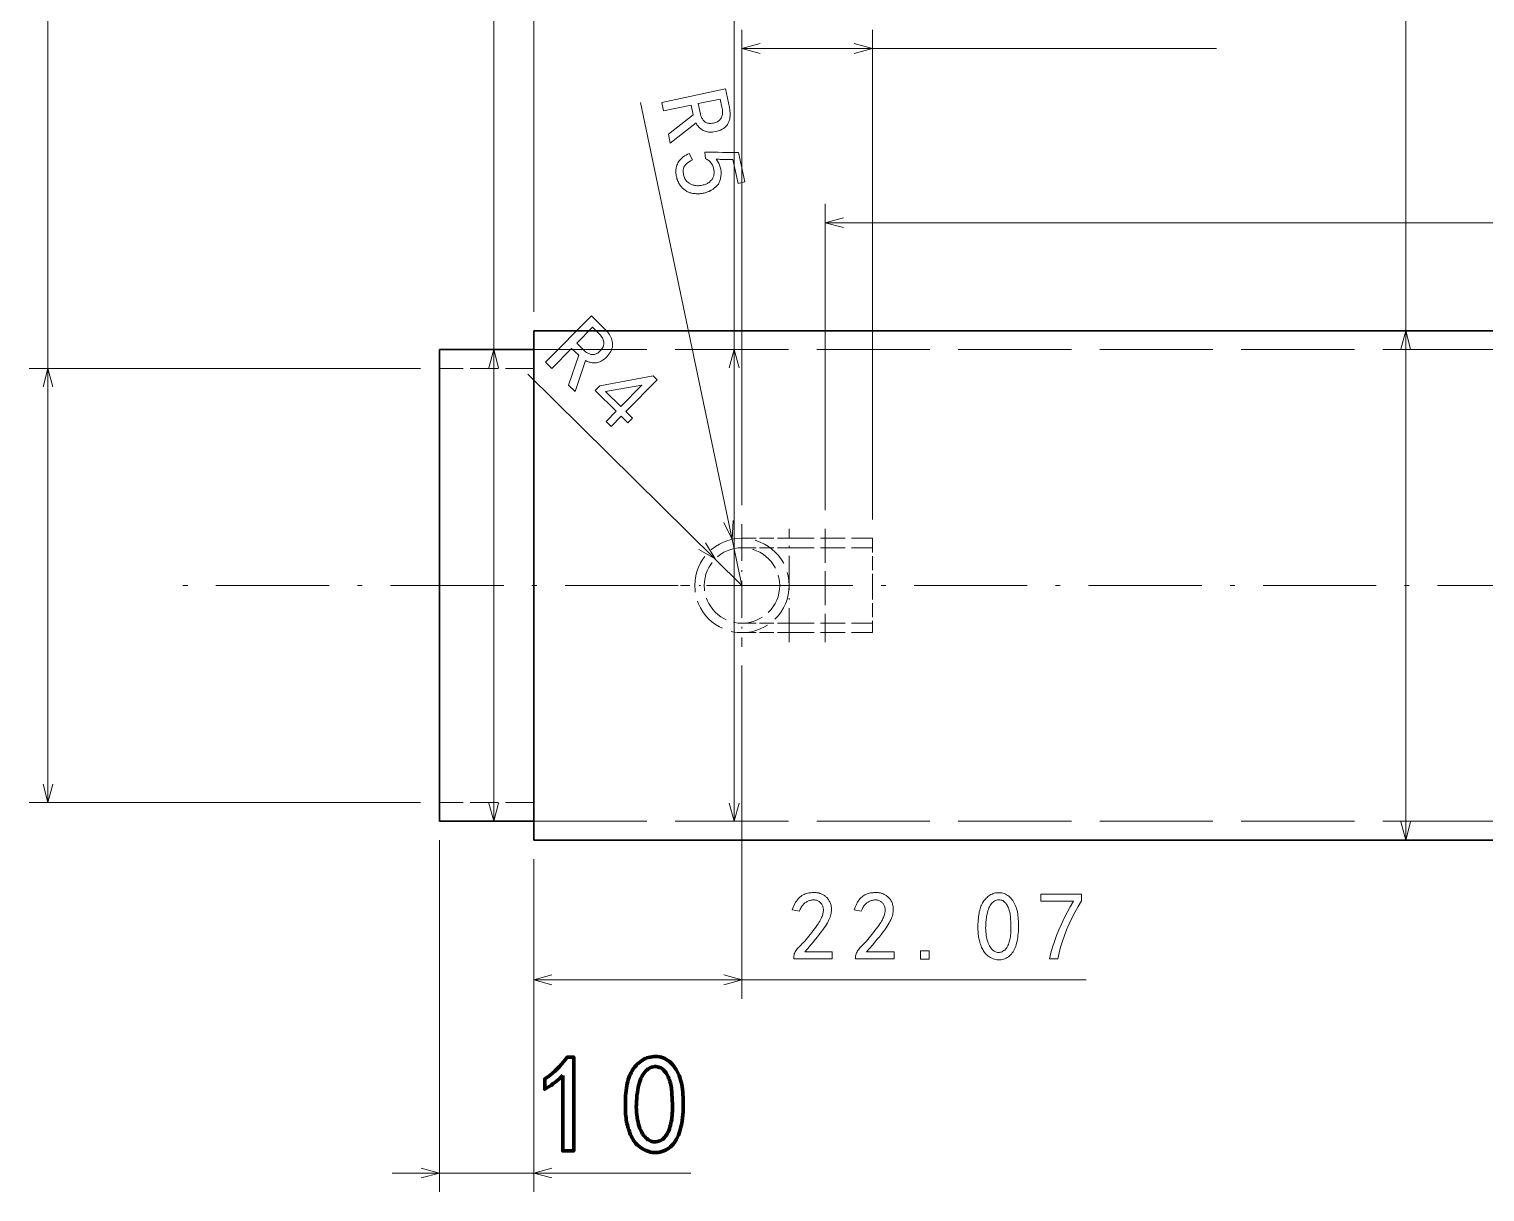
# Model space of a CAD drawing. Extents: x 28 to 1105, y 59 to 824.
# Drawn here: x 38.5 to 192.8, y 410.6 to 533.9 of the extents above; entities that cross this region are included whole.
import ezdxf

# ---------------------------------------------------------------- set-up
doc = ezdxf.new("R2010")
doc.units = 0
doc.linetypes.add('DASHDOT', pattern=[18.5, 12, -3, 0.5, -3])
doc.linetypes.add('DASHED', pattern=[15, 12, -3])

msp = doc.modelspace()

# ---------------------------------------------------------------- linework, layer by layer
at = {"color": 7, "lineweight": 13}
for p, q in [((92.01, 503.93), (92.01, 649.84)), ((113.25, 449.93), (113.25, 610.43)), ((40.51, 451.93), (40.51, 600.18)), ((87.76, 449.93), (87.76, 583.61)), ((184.45, 447.93), (184.45, 572.72)), ((114.08, 483.43), (114.08, 533.85)), ((127.9, 481.93), (127.9, 533.85)), ((114.08, 531.85), (164.4, 531.85)), ((114.08, 474.93), (103.32, 526.13)), ((122.9, 482.93), (122.9, 515.39)), ((122.9, 513.39), (292.9, 513.39)), ((80.01, 497.93), (38.51, 497.93)), ((114.08, 474.93), (91.39, 497.34)), ((114.08, 466.43), (114.08, 431.12)), ((80.01, 451.93), (38.51, 451.93)), ((82.01, 447.93), (82.01, 410.64)), ((92.01, 445.93), (92.01, 410.64)), ((92.01, 445.93), (92.01, 431.12)), ((92.01, 433.12), (150.58, 433.12)), ((77.01, 412.64), (108.65, 412.64))]:
    msp.add_line(p, q, dxfattribs=at)
at = {"color": 7, "lineweight": 35}
for p, q in [((92.01, 501.93), (92.01, 447.93)), ((92.01, 501.93), (327.24, 501.93)), ((92.01, 499.93), (82.01, 499.93)), ((82.01, 499.93), (82.01, 449.93)), ((92.01, 449.93), (82.01, 449.93)), ((92.01, 447.93), (356.65, 447.93))]:
    msp.add_line(p, q, dxfattribs=at)
at = {"color": 7, "linetype": 'DASHED', "lineweight": 13}
for p, q in [((92.01, 499.93), (328.46, 499.93)), ((92.01, 449.93), (355.57, 449.93))]:
    msp.add_line(p, q, dxfattribs=at)
at = {"color": 7, "linetype": 'DASHED', "lineweight": 13, "ltscale": 0.25}
for p, q in [((92.01, 497.93), (82.01, 497.93)), ((92.01, 451.93), (82.01, 451.93))]:
    msp.add_line(p, q, dxfattribs=at)
at = {"color": 7, "linetype": 'DASHDOT', "lineweight": 13, "ltscale": 0.325}
for p, q in [((114.08, 481.43), (114.08, 468.43)), ((120.58, 474.93), (107.58, 474.93))]:
    msp.add_line(p, q, dxfattribs=at)
at = {"color": 7, "linetype": 'DASHDOT', "lineweight": 13, "ltscale": 0.3}
msp.add_line((119.08, 468.93), (119.08, 480.93), dxfattribs=at)
at = {"color": 7, "linetype": 'DASHED', "lineweight": 13, "ltscale": 0.3}
msp.add_line((122.9, 480.93), (122.9, 468.93), dxfattribs=at)
at = {"color": 7, "linetype": 'DASHED', "lineweight": 13, "ltscale": 0.125}
for p, q in [((114.08, 479.93), (119.08, 479.93)), ((114.08, 478.93), (119.08, 478.93)), ((127.9, 479.93), (127.9, 474.93)), ((127.9, 474.93), (127.9, 469.93)), ((114.08, 470.93), (119.08, 470.93)), ((114.08, 469.93), (119.08, 469.93))]:
    msp.add_line(p, q, dxfattribs=at)
at = {"color": 7, "linetype": 'DASHED', "lineweight": 13, "ltscale": 0.220539}
for p, q in [((119.08, 479.93), (127.9, 479.93)), ((119.08, 478.93), (127.9, 478.93)), ((119.08, 470.93), (127.9, 470.93)), ((119.08, 469.93), (127.9, 469.93))]:
    msp.add_line(p, q, dxfattribs=at)
at = {"color": 7, "linetype": 'DASHDOT', "lineweight": 13}
msp.add_line((384.82, 474.93), (54.48, 474.93), dxfattribs=at)
at = {"color": 7, "lineweight": 13}
for points in [[(116.01, 532.37), (114.08, 531.85), (116.01, 531.33)], [(125.97, 531.33), (127.9, 531.85), (125.97, 532.37)], [(124.83, 513.91), (122.9, 513.39), (124.83, 512.87)], [(184.96, 499.99), (184.45, 501.93), (183.93, 499.99)], [(88.28, 497.99), (87.76, 499.93), (87.25, 497.99)], [(113.77, 497.99), (113.25, 499.93), (112.74, 497.99)], [(41.03, 495.99), (40.51, 497.93), (39.99, 495.99)], [(112.15, 481.6), (113.05, 479.82), (113.16, 481.82)], [(109.5, 478.73), (111.24, 477.74), (110.23, 479.46)], [(39.99, 453.86), (40.51, 451.93), (41.03, 453.86)], [(87.25, 451.86), (87.76, 449.93), (88.28, 451.86)], [(112.74, 451.86), (113.25, 449.93), (113.77, 451.86)], [(183.93, 449.86), (184.45, 447.93), (184.96, 449.86)], [(93.94, 433.64), (92.01, 433.12), (93.94, 432.6)], [(112.15, 432.6), (114.08, 433.12), (112.15, 433.64)], [(80.08, 412.13), (82.01, 412.64), (80.08, 413.16)], [(93.94, 413.16), (92.01, 412.64), (93.94, 412.13)]]:
    msp.add_lwpolyline(points, dxfattribs=at)
for points in [[(106.48, 521.83), (106.28, 522.78), (108.91, 524.82), (108.69, 525.85), (105.76, 525.23), (105.57, 526.14), (112.34, 527.57), (112.76, 525.59), (112.79, 525.4), (112.81, 525.22), (112.83, 525.04), (112.83, 524.87), (112.82, 524.7), (112.8, 524.54), (112.78, 524.38), (112.74, 524.23), (112.69, 524.09), (112.62, 523.95), (112.55, 523.81), (112.46, 523.69), (112.36, 523.58), (112.25, 523.47), (112.12, 523.38), (111.98, 523.29), (111.82, 523.21), (111.65, 523.15), (111.46, 523.09), (111.26, 523.04), (111.11, 523.01), (110.96, 522.99), (110.81, 522.98), (110.67, 522.98), (110.54, 522.99), (110.41, 523.01), (110.29, 523.04), (110.17, 523.08), (110.06, 523.12), (109.95, 523.18), (109.85, 523.24), (109.76, 523.31), (109.67, 523.38), (109.59, 523.45), (109.51, 523.53), (109.44, 523.61), (109.37, 523.7), (109.31, 523.78), (109.26, 523.88), (109.21, 523.97)], [(111.07, 523.95), (111.18, 523.98), (111.28, 524.01), (111.38, 524.05), (111.47, 524.09), (111.55, 524.14), (111.63, 524.19), (111.7, 524.25), (111.76, 524.32), (111.82, 524.39), (111.87, 524.47), (111.92, 524.56), (111.96, 524.65), (111.98, 524.74), (112.01, 524.85), (112.02, 524.96), (112.02, 525.08), (112.02, 525.21), (112.01, 525.34), (111.99, 525.48), (111.96, 525.63), (111.78, 526.5), (109.44, 526.01), (109.68, 524.9), (109.7, 524.8), (109.72, 524.71), (109.76, 524.63), (109.79, 524.55), (109.83, 524.47), (109.88, 524.39), (109.93, 524.32), (109.98, 524.25), (110.04, 524.18), (110.11, 524.12), (110.18, 524.06), (110.25, 524.02), (110.33, 523.98), (110.42, 523.95), (110.52, 523.93), (110.61, 523.91), (110.72, 523.91), (110.83, 523.92), (110.95, 523.93)], [(108.83, 520.06), (108.64, 519.96), (108.47, 519.85), (108.32, 519.74), (108.19, 519.63), (108.08, 519.51), (107.99, 519.39), (107.92, 519.26), (107.88, 519.13), (107.85, 519), (107.84, 518.86), (107.85, 518.72), (107.87, 518.59), (107.89, 518.47), (107.91, 518.36), (107.95, 518.25), (107.99, 518.14), (108.03, 518.05), (108.09, 517.96), (108.14, 517.88), (108.21, 517.8), (108.28, 517.73), (108.35, 517.67), (108.43, 517.61), (108.5, 517.55), (108.58, 517.51), (108.66, 517.46), (108.75, 517.43), (108.83, 517.4), (108.92, 517.37), (109.01, 517.35), (109.1, 517.33), (109.19, 517.32), (109.29, 517.31), (109.38, 517.31), (109.48, 517.31), (109.57, 517.32), (109.67, 517.33), (109.77, 517.34), (109.87, 517.36), (109.97, 517.39), (110.07, 517.41), (110.17, 517.44), (110.26, 517.48), (110.35, 517.52), (110.43, 517.56), (110.51, 517.61), (110.59, 517.66), (110.66, 517.72), (110.72, 517.78), (110.79, 517.85), (110.84, 517.91), (110.9, 517.98), (110.94, 518.05), (110.98, 518.13), (111.02, 518.2), (111.05, 518.28), (111.08, 518.35), (111.1, 518.43), (111.11, 518.52), (111.12, 518.6), (111.13, 518.68), (111.13, 518.77), (111.12, 518.86), (111.11, 518.94), (111.09, 519.03), (111.07, 519.12), (111.05, 519.21), (111.01, 519.3), (110.98, 519.4), (110.94, 519.49), (110.89, 519.58), (110.84, 519.67), (110.78, 519.75), (110.71, 519.83), (110.64, 519.9), (110.57, 519.97), (110.49, 520.03), (110.4, 520.08), (110.31, 520.14), (110.21, 520.18), (110.15, 520.87), (110.23, 520.87), (110.37, 520.86), (110.58, 520.86), (110.84, 520.85), (111.17, 520.85), (111.55, 520.85), (112, 520.84), (112.51, 520.84), (113.08, 520.84), (113.71, 520.84), (114.37, 517.71), (113.66, 517.56), (113.12, 520.09), (112.91, 520.09), (112.7, 520.09), (112.5, 520.09), (112.31, 520.09), (112.12, 520.09), (111.95, 520.09), (111.78, 520.1), (111.63, 520.11), (111.48, 520.12), (111.34, 520.13), (111.42, 520.03), (111.49, 519.92), (111.55, 519.81), (111.61, 519.71), (111.66, 519.6), (111.71, 519.5), (111.75, 519.39), (111.78, 519.29), (111.81, 519.18), (111.83, 519.08), (111.84, 518.97), (111.86, 518.87), (111.86, 518.77), (111.87, 518.66), (111.87, 518.56), (111.86, 518.45), (111.85, 518.35), (111.84, 518.25), (111.82, 518.14), (111.8, 518.04), (111.77, 517.94), (111.74, 517.84), (111.71, 517.75), (111.67, 517.66), (111.63, 517.57), (111.58, 517.49), (111.53, 517.42), (111.47, 517.35), (111.41, 517.28), (111.35, 517.22), (111.28, 517.16), (111.22, 517.11), (111.15, 517.05), (111.08, 517), (111.01, 516.95), (110.95, 516.91), (110.88, 516.86), (110.81, 516.82), (110.74, 516.78), (110.67, 516.75), (110.59, 516.71), (110.52, 516.68), (110.44, 516.65), (110.37, 516.62), (110.29, 516.59), (110.21, 516.57), (110.13, 516.55), (110.04, 516.53), (109.96, 516.51), (109.87, 516.5), (109.78, 516.48), (109.69, 516.47), (109.6, 516.46), (109.51, 516.46), (109.42, 516.46), (109.32, 516.46), (109.23, 516.46), (109.14, 516.47), (109.04, 516.48), (108.94, 516.49), (108.85, 516.5), (108.75, 516.52), (108.66, 516.54), (108.57, 516.57), (108.48, 516.6), (108.4, 516.63), (108.32, 516.67), (108.24, 516.71), (108.16, 516.75), (108.09, 516.8), (108.02, 516.86), (107.95, 516.91), (107.88, 516.97), (107.81, 517.03), (107.75, 517.1), (107.69, 517.17), (107.62, 517.24), (107.57, 517.31), (107.51, 517.39), (107.45, 517.48), (107.4, 517.56), (107.35, 517.65), (107.3, 517.74), (107.26, 517.84), (107.23, 517.94), (107.19, 518.04), (107.16, 518.15), (107.13, 518.26), (107.11, 518.38), (107.09, 518.5), (107.08, 518.62), (107.07, 518.74), (107.07, 518.86), (107.08, 518.98), (107.1, 519.1), (107.12, 519.22), (107.15, 519.35), (107.19, 519.47), (107.24, 519.59), (107.29, 519.72), (107.35, 519.84), (107.43, 519.95), (107.52, 520.07), (107.62, 520.17), (107.73, 520.28), (107.86, 520.38), (107.99, 520.47), (108.15, 520.56), (108.31, 520.65), (108.48, 520.73)], [(96.39, 495.49), (95.7, 496.18), (96.77, 499.33), (96.02, 500.07), (93.92, 497.94), (93.26, 498.59), (98.12, 503.52), (99.56, 502.09), (99.69, 501.96), (99.81, 501.82), (99.92, 501.68), (100.02, 501.54), (100.1, 501.39), (100.18, 501.25), (100.24, 501.1), (100.29, 500.95), (100.33, 500.81), (100.35, 500.65), (100.37, 500.5), (100.36, 500.35), (100.34, 500.2), (100.3, 500.05), (100.25, 499.9), (100.18, 499.75), (100.09, 499.6), (99.98, 499.45), (99.86, 499.3), (99.72, 499.15), (99.61, 499.04), (99.49, 498.94), (99.38, 498.85), (99.26, 498.78), (99.14, 498.71), (99.03, 498.65), (98.91, 498.61), (98.79, 498.58), (98.67, 498.55), (98.55, 498.54), (98.43, 498.54), (98.32, 498.54), (98.2, 498.55), (98.09, 498.57), (97.98, 498.59), (97.88, 498.62), (97.78, 498.65), (97.68, 498.69), (97.58, 498.74), (97.49, 498.79)], [(99.06, 499.8), (99.13, 499.88), (99.2, 499.97), (99.26, 500.05), (99.31, 500.14), (99.35, 500.22), (99.39, 500.31), (99.41, 500.4), (99.43, 500.49), (99.44, 500.58), (99.44, 500.68), (99.43, 500.77), (99.41, 500.87), (99.38, 500.97), (99.34, 501.07), (99.29, 501.17), (99.23, 501.27), (99.15, 501.37), (99.07, 501.48), (98.98, 501.58), (98.87, 501.69), (98.24, 502.32), (96.56, 500.62), (97.37, 499.82), (97.44, 499.76), (97.51, 499.7), (97.59, 499.64), (97.66, 499.59), (97.74, 499.55), (97.82, 499.51), (97.9, 499.48), (97.98, 499.45), (98.07, 499.43), (98.16, 499.41), (98.25, 499.4), (98.34, 499.4), (98.43, 499.42), (98.52, 499.44), (98.61, 499.47), (98.7, 499.52), (98.79, 499.57), (98.88, 499.64), (98.97, 499.72)], [(100.75, 493.41), (98.53, 495.6), (99.01, 496.09), (104.67, 497.16), (105.1, 496.73), (101.78, 493.36), (102.47, 492.68), (101.99, 492.19), (101.29, 492.87), (100.21, 491.78), (99.67, 492.32)], [(101.23, 493.9), (103.48, 496.18), (99.62, 495.49)], [(119.57, 435.52), (119.58, 435.64), (119.6, 435.76), (119.63, 435.88), (119.68, 435.99), (119.73, 436.1), (119.79, 436.21), (119.86, 436.31), (119.94, 436.42), (120.03, 436.52), (120.13, 436.62), (120.24, 436.72), (120.35, 436.83), (120.47, 436.96), (120.6, 437.09), (120.73, 437.24), (120.87, 437.4), (121.01, 437.56), (121.16, 437.74), (121.31, 437.93), (121.47, 438.13), (121.62, 438.34), (121.77, 438.53), (121.9, 438.71), (122.03, 438.88), (122.14, 439.05), (122.24, 439.2), (122.32, 439.35), (122.4, 439.49), (122.47, 439.61), (122.52, 439.73), (122.57, 439.84), (122.61, 439.95), (122.64, 440.06), (122.67, 440.16), (122.69, 440.26), (122.7, 440.35), (122.71, 440.45), (122.71, 440.53), (122.71, 440.62), (122.7, 440.7), (122.69, 440.78), (122.67, 440.86), (122.64, 440.93), (122.61, 441), (122.58, 441.07), (122.54, 441.14), (122.49, 441.2), (122.44, 441.26), (122.38, 441.32), (122.32, 441.37), (122.25, 441.42), (122.18, 441.46), (122.11, 441.5), (122.04, 441.53), (121.97, 441.56), (121.89, 441.58), (121.82, 441.59), (121.74, 441.6), (121.65, 441.6), (121.57, 441.59), (121.48, 441.58), (121.4, 441.57), (121.32, 441.55), (121.24, 441.52), (121.15, 441.49), (121.07, 441.46), (120.99, 441.42), (120.92, 441.37), (120.84, 441.32), (120.76, 441.27), (120.69, 441.21), (120.61, 441.14), (120.55, 441.07), (120.48, 441), (120.42, 440.92), (120.36, 440.83), (120.31, 440.73), (120.26, 440.63), (120.22, 440.53), (120.17, 440.42), (119.4, 440.54), (119.47, 440.72), (119.54, 440.89), (119.62, 441.05), (119.69, 441.2), (119.77, 441.35), (119.86, 441.48), (119.95, 441.6), (120.04, 441.71), (120.13, 441.81), (120.23, 441.9), (120.34, 441.98), (120.44, 442.05), (120.55, 442.12), (120.67, 442.17), (120.79, 442.23), (120.91, 442.27), (121.03, 442.3), (121.16, 442.33), (121.29, 442.35), (121.43, 442.36), (121.51, 442.37), (121.59, 442.37), (121.66, 442.38), (121.74, 442.38), (121.81, 442.38), (121.88, 442.37), (121.95, 442.37), (122.02, 442.36), (122.09, 442.35), (122.16, 442.34), (122.22, 442.33), (122.29, 442.31), (122.35, 442.29), (122.42, 442.27), (122.49, 442.24), (122.55, 442.21), (122.62, 442.18), (122.69, 442.14), (122.76, 442.1), (122.82, 442.06), (122.89, 442.01), (122.96, 441.96), (123.02, 441.9), (123.08, 441.84), (123.14, 441.78), (123.19, 441.71), (123.25, 441.64), (123.3, 441.56), (123.34, 441.48), (123.39, 441.39), (123.43, 441.3), (123.47, 441.21), (123.5, 441.11), (123.52, 441.01), (123.54, 440.9), (123.56, 440.79), (123.56, 440.68), (123.57, 440.56), (123.56, 440.44), (123.55, 440.32), (123.54, 440.19), (123.51, 440.06), (123.47, 439.92), (123.42, 439.78), (123.37, 439.63), (123.3, 439.48), (123.22, 439.32), (123.13, 439.16), (123.03, 438.99), (122.93, 438.82), (122.8, 438.64), (122.66, 438.43), (122.49, 438.21), (122.3, 437.97), (122.1, 437.7), (121.87, 437.42), (121.62, 437.12), (121.35, 436.79), (121.05, 436.45), (120.74, 436.09), (123.65, 436.09), (123.65, 435.36), (119.57, 435.36)], [(126.12, 435.52), (126.13, 435.64), (126.16, 435.76), (126.19, 435.88), (126.23, 435.99), (126.28, 436.1), (126.34, 436.21), (126.42, 436.31), (126.5, 436.42), (126.59, 436.52), (126.69, 436.62), (126.8, 436.72), (126.91, 436.83), (127.03, 436.96), (127.15, 437.09), (127.28, 437.24), (127.42, 437.4), (127.56, 437.56), (127.71, 437.74), (127.86, 437.93), (128.02, 438.13), (128.18, 438.34), (128.32, 438.53), (128.46, 438.71), (128.58, 438.88), (128.69, 439.05), (128.79, 439.2), (128.88, 439.35), (128.96, 439.49), (129.02, 439.61), (129.08, 439.73), (129.12, 439.84), (129.16, 439.95), (129.19, 440.06), (129.22, 440.16), (129.24, 440.26), (129.26, 440.35), (129.27, 440.45), (129.27, 440.53), (129.27, 440.62), (129.26, 440.7), (129.24, 440.78), (129.22, 440.86), (129.2, 440.93), (129.17, 441), (129.13, 441.07), (129.09, 441.14), (129.04, 441.2), (128.99, 441.26), (128.94, 441.32), (128.87, 441.37), (128.81, 441.42), (128.74, 441.46), (128.67, 441.5), (128.6, 441.53), (128.52, 441.56), (128.45, 441.58), (128.37, 441.59), (128.29, 441.6), (128.21, 441.6), (128.12, 441.59), (128.04, 441.58), (127.96, 441.57), (127.87, 441.55), (127.79, 441.52), (127.71, 441.49), (127.63, 441.46), (127.55, 441.42), (127.47, 441.37), (127.39, 441.32), (127.32, 441.27), (127.24, 441.21), (127.17, 441.14), (127.1, 441.07), (127.04, 441), (126.98, 440.92), (126.92, 440.83), (126.87, 440.73), (126.82, 440.63), (126.77, 440.53), (126.73, 440.42), (125.96, 440.54), (126.03, 440.72), (126.1, 440.89), (126.17, 441.05), (126.25, 441.2), (126.33, 441.35), (126.41, 441.48), (126.5, 441.6), (126.59, 441.71), (126.69, 441.81), (126.79, 441.9), (126.89, 441.98), (127, 442.05), (127.11, 442.12), (127.22, 442.17), (127.34, 442.23), (127.46, 442.27), (127.59, 442.3), (127.71, 442.33), (127.85, 442.35), (127.98, 442.36), (128.06, 442.37), (128.14, 442.37), (128.22, 442.38), (128.29, 442.38), (128.37, 442.38), (128.44, 442.37), (128.51, 442.37), (128.58, 442.36), (128.65, 442.35), (128.71, 442.34), (128.78, 442.33), (128.84, 442.31), (128.91, 442.29), (128.97, 442.27), (129.04, 442.24), (129.11, 442.21), (129.17, 442.18), (129.24, 442.14), (129.31, 442.1), (129.38, 442.06), (129.45, 442.01), (129.51, 441.96), (129.57, 441.9), (129.63, 441.84), (129.69, 441.78), (129.75, 441.71), (129.8, 441.64), (129.85, 441.56), (129.9, 441.48), (129.95, 441.39), (129.99, 441.3), (130.02, 441.21), (130.05, 441.11), (130.08, 441.01), (130.1, 440.9), (130.11, 440.79), (130.12, 440.68), (130.12, 440.56), (130.12, 440.44), (130.11, 440.32), (130.09, 440.19), (130.06, 440.06), (130.03, 439.92), (129.98, 439.78), (129.92, 439.63), (129.85, 439.48), (129.77, 439.32), (129.69, 439.16), (129.59, 438.99), (129.48, 438.82), (129.36, 438.64), (129.21, 438.43), (129.05, 438.21), (128.86, 437.97), (128.65, 437.7), (128.42, 437.42), (128.17, 437.12), (127.9, 436.79), (127.61, 436.45), (127.29, 436.09), (130.21, 436.09), (130.21, 435.36), (126.12, 435.36)], [(139.11, 439.23), (139.12, 439.44), (139.14, 439.64), (139.15, 439.83), (139.18, 440.01), (139.21, 440.19), (139.24, 440.35), (139.28, 440.51), (139.32, 440.66), (139.36, 440.8), (139.41, 440.93), (139.47, 441.05), (139.53, 441.17), (139.59, 441.28), (139.66, 441.39), (139.73, 441.5), (139.81, 441.6), (139.89, 441.69), (139.98, 441.79), (140.07, 441.87), (140.16, 441.96), (140.26, 442.03), (140.37, 442.1), (140.47, 442.16), (140.59, 442.22), (140.7, 442.26), (140.82, 442.3), (140.95, 442.33), (141.08, 442.35), (141.22, 442.36), (141.36, 442.36), (141.5, 442.36), (141.63, 442.34), (141.76, 442.31), (141.89, 442.27), (142.02, 442.21), (142.14, 442.15), (142.26, 442.07), (142.37, 441.99), (142.48, 441.89), (142.59, 441.77), (142.69, 441.65), (142.79, 441.53), (142.87, 441.4), (142.95, 441.26), (143.02, 441.11), (143.09, 440.96), (143.15, 440.8), (143.2, 440.64), (143.24, 440.47), (143.28, 440.3), (143.31, 440.12), (143.33, 439.93), (143.35, 439.74), (143.37, 439.54), (143.38, 439.34), (143.39, 439.14), (143.4, 438.92), (143.39, 438.71), (143.39, 438.48), (143.38, 438.25), (143.36, 438.03), (143.34, 437.81), (143.32, 437.6), (143.28, 437.4), (143.25, 437.21), (143.2, 437.02), (143.16, 436.85), (143.1, 436.68), (143.04, 436.52), (142.97, 436.37), (142.9, 436.23), (142.82, 436.1), (142.74, 435.98), (142.64, 435.86), (142.54, 435.76), (142.44, 435.66), (142.32, 435.57), (142.2, 435.49), (142.08, 435.42), (141.94, 435.36), (141.8, 435.31), (141.67, 435.27), (141.53, 435.25), (141.39, 435.24), (141.25, 435.24), (141.12, 435.25), (140.98, 435.27), (140.84, 435.31), (140.7, 435.36), (140.57, 435.42), (140.43, 435.49), (140.31, 435.57), (140.19, 435.65), (140.08, 435.73), (139.98, 435.82), (139.89, 435.92), (139.8, 436.01), (139.73, 436.12), (139.66, 436.22), (139.6, 436.33), (139.54, 436.45), (139.49, 436.56), (139.44, 436.68), (139.39, 436.8), (139.35, 436.91), (139.31, 437.03), (139.28, 437.16), (139.25, 437.28), (139.22, 437.4), (139.19, 437.53), (139.17, 437.66), (139.15, 437.8), (139.13, 437.94), (139.12, 438.1), (139.11, 438.26), (139.1, 438.44), (139.1, 438.62), (139.1, 438.81), (139.1, 439.02)], [(139.96, 439.47), (139.94, 439.25), (139.92, 439.03), (139.92, 438.82), (139.91, 438.62), (139.92, 438.42), (139.93, 438.22), (139.95, 438.03), (139.97, 437.84), (140, 437.66), (140.04, 437.49), (140.08, 437.32), (140.13, 437.16), (140.19, 437.01), (140.24, 436.87), (140.31, 436.74), (140.38, 436.62), (140.45, 436.52), (140.53, 436.42), (140.62, 436.33), (140.71, 436.25), (140.8, 436.18), (140.9, 436.13), (140.99, 436.09), (141.08, 436.05), (141.18, 436.03), (141.27, 436.03), (141.37, 436.03), (141.47, 436.04), (141.56, 436.07), (141.66, 436.11), (141.75, 436.16), (141.84, 436.22), (141.93, 436.28), (142.01, 436.36), (142.08, 436.44), (142.15, 436.54), (142.21, 436.64), (142.27, 436.75), (142.32, 436.87), (142.37, 437), (142.41, 437.14), (142.45, 437.27), (142.48, 437.41), (142.51, 437.55), (142.53, 437.7), (142.55, 437.85), (142.57, 437.99), (142.58, 438.15), (142.59, 438.3), (142.59, 438.46), (142.59, 438.61), (142.59, 438.77), (142.58, 438.92), (142.58, 439.07), (142.57, 439.21), (142.57, 439.35), (142.56, 439.49), (142.55, 439.63), (142.54, 439.76), (142.53, 439.89), (142.51, 440.02), (142.5, 440.15), (142.47, 440.27), (142.44, 440.39), (142.41, 440.51), (142.37, 440.63), (142.33, 440.74), (142.28, 440.85), (142.22, 440.96), (142.16, 441.07), (142.1, 441.17), (142.04, 441.26), (141.96, 441.34), (141.89, 441.41), (141.81, 441.47), (141.73, 441.52), (141.64, 441.56), (141.55, 441.58), (141.45, 441.6), (141.36, 441.61), (141.26, 441.61), (141.16, 441.6), (141.06, 441.58), (140.97, 441.54), (140.88, 441.5), (140.79, 441.44), (140.71, 441.37), (140.62, 441.3), (140.54, 441.21), (140.47, 441.11), (140.39, 441), (140.32, 440.87), (140.26, 440.74), (140.2, 440.59), (140.15, 440.43), (140.1, 440.26), (140.06, 440.08), (140.02, 439.89), (139.99, 439.69)], [(146.68, 435.36), (146.83, 435.98), (147.01, 436.59), (147.21, 437.2), (147.43, 437.82), (147.68, 438.43), (147.94, 439.04), (148.23, 439.65), (148.54, 440.26), (148.87, 440.86), (149.23, 441.47), (145.75, 441.47), (145.75, 442.2), (150.08, 442.2), (150.08, 441.51), (149.71, 440.9), (149.37, 440.28), (149.05, 439.67), (148.76, 439.05), (148.5, 438.44), (148.26, 437.82), (148.05, 437.21), (147.86, 436.59), (147.7, 435.98), (147.57, 435.36)], [(133.93, 435.32), (133, 435.32), (133, 436.21), (133.93, 436.21)]]:
    msp.add_lwpolyline(points, close=True, dxfattribs=at)
at = {"color": 7, "lineweight": 70}
for points in [[(95.09, 422.97), (94.93, 422.82), (94.77, 422.67), (94.6, 422.52), (94.42, 422.38), (94.23, 422.23), (94.04, 422.09), (93.84, 421.94), (93.63, 421.8), (93.41, 421.66), (93.18, 421.52), (93.18, 422.62), (93.46, 422.82), (93.74, 423.03), (94, 423.24), (94.25, 423.46), (94.49, 423.69), (94.73, 423.93), (94.95, 424.17), (95.16, 424.42), (95.36, 424.67), (95.55, 424.93), (96.24, 424.93), (96.24, 414.99), (95.09, 414.99)], [(101.73, 420.51), (101.75, 420.81), (101.77, 421.1), (101.8, 421.37), (101.83, 421.64), (101.87, 421.88), (101.92, 422.12), (101.97, 422.34), (102.03, 422.56), (102.1, 422.75), (102.17, 422.94), (102.25, 423.12), (102.33, 423.29), (102.42, 423.45), (102.52, 423.61), (102.62, 423.76), (102.73, 423.9), (102.85, 424.04), (102.97, 424.17), (103.1, 424.29), (103.24, 424.41), (103.38, 424.52), (103.53, 424.62), (103.68, 424.71), (103.84, 424.78), (104.01, 424.85), (104.18, 424.9), (104.36, 424.94), (104.55, 424.97), (104.74, 424.99), (104.94, 424.99), (105.14, 424.98), (105.34, 424.96), (105.53, 424.92), (105.71, 424.86), (105.89, 424.78), (106.06, 424.69), (106.23, 424.58), (106.39, 424.46), (106.55, 424.31), (106.71, 424.15), (106.85, 423.98), (106.98, 423.8), (107.11, 423.61), (107.22, 423.41), (107.33, 423.21), (107.42, 422.99), (107.5, 422.77), (107.57, 422.54), (107.64, 422.29), (107.69, 422.04), (107.73, 421.79), (107.77, 421.52), (107.8, 421.25), (107.82, 420.97), (107.84, 420.68), (107.85, 420.38), (107.86, 420.08), (107.85, 419.77), (107.85, 419.45), (107.83, 419.12), (107.81, 418.8), (107.78, 418.49), (107.74, 418.19), (107.7, 417.9), (107.64, 417.63), (107.58, 417.37), (107.51, 417.12), (107.43, 416.88), (107.35, 416.65), (107.25, 416.44), (107.15, 416.24), (107.04, 416.05), (106.92, 415.87), (106.78, 415.71), (106.64, 415.56), (106.49, 415.42), (106.33, 415.29), (106.15, 415.18), (105.97, 415.08), (105.78, 414.99), (105.58, 414.92), (105.39, 414.87), (105.19, 414.83), (104.99, 414.81), (104.8, 414.81), (104.6, 414.83), (104.4, 414.86), (104.21, 414.92), (104.01, 414.99), (103.81, 415.08), (103.62, 415.18), (103.44, 415.29), (103.28, 415.4), (103.12, 415.52), (102.98, 415.65), (102.84, 415.78), (102.72, 415.92), (102.61, 416.07), (102.51, 416.22), (102.43, 416.38), (102.35, 416.54), (102.28, 416.71), (102.21, 416.87), (102.14, 417.04), (102.08, 417.21), (102.03, 417.38), (101.97, 417.55), (101.93, 417.73), (101.89, 417.91), (101.85, 418.08), (101.82, 418.27), (101.79, 418.47), (101.77, 418.68), (101.75, 418.9), (101.73, 419.14), (101.72, 419.39), (101.72, 419.65), (101.72, 419.92), (101.72, 420.21)], [(102.95, 420.86), (102.92, 420.54), (102.9, 420.24), (102.89, 419.94), (102.88, 419.64), (102.89, 419.36), (102.91, 419.08), (102.93, 418.8), (102.97, 418.54), (103.01, 418.28), (103.06, 418.03), (103.12, 417.79), (103.19, 417.56), (103.27, 417.35), (103.35, 417.15), (103.45, 416.96), (103.55, 416.8), (103.65, 416.64), (103.77, 416.5), (103.89, 416.37), (104.02, 416.26), (104.15, 416.17), (104.28, 416.09), (104.42, 416.03), (104.55, 415.98), (104.69, 415.95), (104.83, 415.94), (104.96, 415.95), (105.1, 415.97), (105.24, 416.01), (105.38, 416.06), (105.51, 416.13), (105.64, 416.21), (105.76, 416.31), (105.87, 416.42), (105.98, 416.54), (106.07, 416.67), (106.16, 416.82), (106.24, 416.98), (106.32, 417.15), (106.39, 417.33), (106.45, 417.53), (106.5, 417.72), (106.55, 417.92), (106.59, 418.12), (106.63, 418.33), (106.65, 418.54), (106.68, 418.75), (106.69, 418.97), (106.7, 419.19), (106.71, 419.41), (106.7, 419.64), (106.7, 419.86), (106.7, 420.07), (106.69, 420.28), (106.68, 420.49), (106.67, 420.69), (106.66, 420.89), (106.65, 421.09), (106.63, 421.28), (106.62, 421.47), (106.6, 421.65), (106.57, 421.83), (106.54, 422.01), (106.49, 422.18), (106.44, 422.35), (106.39, 422.51), (106.33, 422.68), (106.26, 422.83), (106.18, 422.99), (106.1, 423.14), (106.01, 423.29), (105.91, 423.41), (105.81, 423.53), (105.71, 423.63), (105.59, 423.71), (105.47, 423.78), (105.35, 423.84), (105.22, 423.88), (105.08, 423.91), (104.94, 423.92), (104.8, 423.92), (104.66, 423.9), (104.52, 423.87), (104.39, 423.82), (104.26, 423.76), (104.14, 423.68), (104.02, 423.58), (103.9, 423.47), (103.78, 423.34), (103.67, 423.2), (103.56, 423.04), (103.47, 422.87), (103.37, 422.67), (103.29, 422.46), (103.22, 422.24), (103.15, 422), (103.09, 421.74), (103.03, 421.46), (102.99, 421.17)]]:
    msp.add_lwpolyline(points, close=True, dxfattribs=at)
at = {"color": 7, "linetype": 'DASHED', "lineweight": 13, "ltscale": 0.333333}
msp.add_circle((114.08, 474.93), 5, dxfattribs=at)
at = {"color": 7, "linetype": 'DASHED', "lineweight": 13, "ltscale": 0.266667}
msp.add_circle((114.08, 474.93), 4, dxfattribs=at)

doc.saveas('drawing.dxf')
